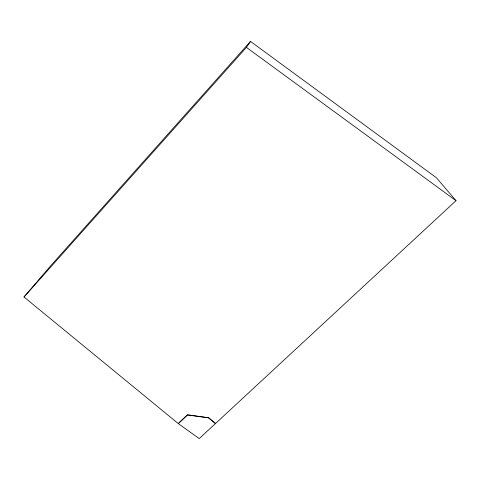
<?xml version="1.0" encoding="UTF-8"?>
<svg xmlns="http://www.w3.org/2000/svg" width="480" height="480" viewBox="0 0 480 480"><rect width="100%" height="100%" fill="white"/><g stroke="black" fill="none" stroke-linecap="round" stroke-linejoin="round"><path stroke-width="0.72" d="M215.424 423.6L456 200.682L436.506 177.822L250.494 41.406L50.58 265.926L24 297.006L178.326 423.618L199.224 438.594L215.424 423.6L208.368 417.756L187.44 414.99L178.326 423.618M208.368 417.756L187.494 414.774L178.38 423.396M24 297.006L246.42 47.382L250.494 41.406M246.42 47.382L456 200.682M208.41 417.54L215.46 423.378"/></g></svg>
